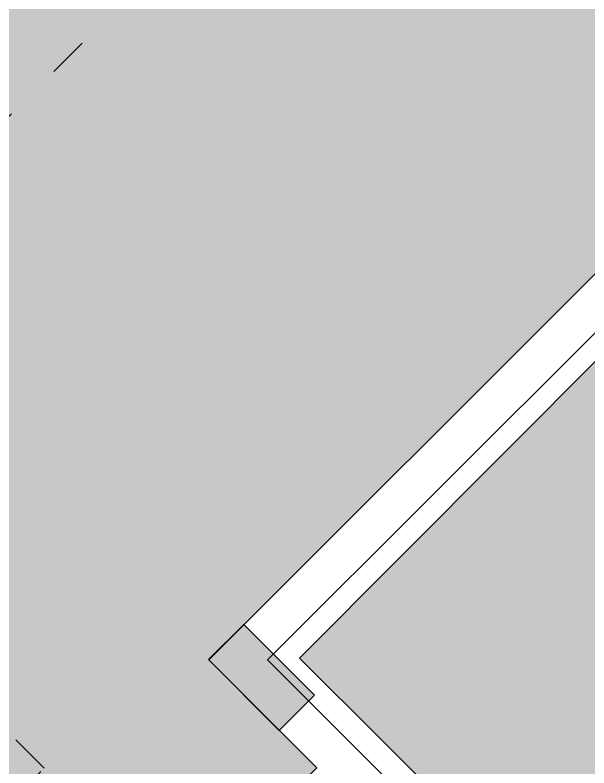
# Model space of a CAD drawing. Header units: inches. Extents: x -162 to 906, y 35 to 488.
# Drawn here: x 400.433 to 403.877, y 135.348 to 139.87 of the extents above; entities that cross this region are included whole.
import ezdxf

# ---------------------------------------------------------------- set-up
doc = ezdxf.new("R2010")
doc.units = ezdxf.units.IN
doc.header["$LTSCALE"] = 0.02
doc.header["$MEASUREMENT"] = 0
doc.linetypes.add('ACAD_ISO03W100', pattern=[30, 12, -18])
for name, color, linetype, true_color in [('balcony', 7, 'Continuous', 0x9875ff), ('Car Parking block', 7, 'Continuous', 0xc29100), ('Columns', 7, 'Continuous', 0x62cb7c), ('green bed', 7, 'Continuous', 0x145200), ('parking hatch', 7, 'Continuous', 0x2a554a), ('walking pavers', 7, 'Continuous', 0xf7f7f7), ('walls', 7, 'Continuous', 0x614d9d)]:
    doc.layers.add(name, color=color, linetype=linetype, true_color=true_color)

# ---------------------------------------------------------------- blocks, each defined once
blk = doc.blocks.new('columns')
at = {"layer": 'Columns'}
h = blk.add_hatch(color=256, dxfattribs=at)
h.dxf.hatch_style = 1
h.paths.add_polyline_path([(0, 0), (0.3, 0), (0.3, 0.6), (0, 0.6)])
for p, q in [((0, 0.6), (0.3, 0.6)), ((0, 0), (0, 0.6)), ((0.3, 0.6), (0.3, 0)), ((0.3, 0), (0, 0))]:
    blk.add_line(p, q, dxfattribs=at)

msp = doc.modelspace()

# ---------------------------------------------------------------- hatches: boundary and pattern name
at = {"layer": 'green bed'}
h = msp.add_hatch(dxfattribs=at)
h.set_pattern_fill('GRASS', color=98, scale=2)
edge = h.paths.add_edge_path()
edge.add_arc((544.3615, -96.6512), 162.9943, 95.589472, 114.239441)
edge.add_line((477.4441, 51.9731), (477.4441, 51.1407))
edge.add_line((477.4441, 51.1407), (468.4907, 51.1407))
edge.add_line((468.4907, 51.1407), (468.4907, 46.6407))
edge.add_line((468.4907, 46.6407), (568.0727, 46.6407))
edge.add_line((568.0727, 46.6407), (568.0727, 246.4207))
edge.add_line((568.0727, 246.4207), (368.2927, 246.4207))
edge.add_line((368.2927, 246.4207), (368.2927, 230.2207))
edge.add_line((368.2927, 230.2207), (372.7927, 230.2207))
edge.add_line((372.7927, 230.2207), (372.7927, 237.8129))
edge.add_line((372.7927, 237.8129), (559.7318, 237.8129))
edge.add_line((559.7318, 237.8129), (559.7318, 81.8508))
edge.add_line((559.7318, 81.8508), (551.5326, 81.8508))
edge.add_arc((525.6079, 94.0932), 28.67, 275.7613, 334.72201, ccw=False)
at = {"layer": 'parking hatch', "true_color": 0xa1a1a1}
h = msp.add_hatch(color=253, dxfattribs=at)
h.dxf.hatch_style = 1
h.paths.add_polyline_path([(405.8049, 139.687), (403.9739, 137.8488), (407.9414, 133.8968), (409.6685, 135.6306), (409.2442, 136.0554), (409.3473, 136.1584)])
h.paths.add_polyline_path([(409.1691, 135.6026), (409.1383, 135.5548, 0.00415)], flags=16)
h.paths.add_polyline_path([(404.6785, 137.8133, -0.187665), (404.6473, 137.9372), (404.651, 137.9718), (404.659, 137.9818, -0.101126), (404.6981, 138.0405, -0.042013), (405.136, 138.5786, -0.042013), (405.6779, 139.0119, -0.367125), (405.9053, 139.0295, -0.072121), (407.374, 137.7013), (407.4882, 137.8059), (407.5428, 137.7383), (407.4282, 137.6457), (407.6695, 137.407, -0.002428), (407.7192, 137.3574), (407.6991, 137.3777), (407.7192, 137.3574, -0.009099), (407.9008, 137.1674, -0.063065), (409.1623, 135.801, -0.308304), (409.1691, 135.6026), (409.1831, 135.6296), (409.1963, 135.7029), (409.1623, 135.801), (409.0994, 135.8878), (409.0107, 136.006), (408.918, 136.1244), (408.8261, 136.2371), (408.7481, 136.3293), (408.657, 136.4333), (408.509, 136.5942), (408.4005, 136.7023), (408.3264, 136.7801), (408.2534, 136.851), (408.2056, 136.8963), (408.1062, 136.988), (408.0433, 137.0444), (407.9016, 137.1665, -0.000949), (407.9202, 137.1463, 0.000547), (407.8919, 137.1749, -0.180727), (407.7722, 136.935, 0.034339), (408.274, 136.5008), (408.4343, 136.4785, -0.096191), (408.6665, 136.1312, -0.275688), (408.6714, 136.1015, -0.108536), (408.2405, 135.4473, -0.108536), (407.5826, 135.022, -0.275688), (407.553, 135.0272, -0.096191), (407.2077, 135.2624), (407.1867, 135.4229, 0.034339), (406.7569, 135.9284, -0.180727), (406.516, 135.8108, 0.000547), (406.5443, 135.7823, -0.000993), (406.5234, 135.8018), (406.6307, 135.6749), (406.7152, 135.579), (406.907, 135.3728), (407.121, 135.1603), (407.2375, 135.0517), (407.3676, 134.9356), (407.5956, 134.7449), (407.7864, 134.5969), (407.9379, 134.4998), (408.0385, 134.5021), (408.1519, 134.5677), (408.2826, 134.6579), (408.4364, 134.7761), (408.6027, 134.9207, -0.048308), (408.0772, 134.52, -0.308304), (407.8789, 134.5286, -0.063065), (406.5234, 135.8018), (406.4587, 135.8602), (406.3868, 135.9327), (406.3149, 136.0053), (406.313, 136.0073, -0.007427), (406.1649, 136.1626), (406.1407, 136.1868), (406.0491, 136.2785), (405.964, 136.1638), (405.8884, 136.2199), (405.9883, 136.3381, -0.071846)], flags=16)
h.paths.add_polyline_path([(405.5735, 136.7552, 0.129646), (406.1312, 136.4769, -0.137229), (406.1327, 136.4764, -0.037162), (406.7269, 135.9588, -0.209918), (406.4751, 135.8518), (406.0491, 136.2785), (405.9584, 136.168), (405.8884, 136.2199), (405.9986, 136.3291)], flags=16)
h.paths.add_polyline_path([(407.3233, 137.7523), (406.9557, 138.1255, -0.129646), (407.2291, 137.5654, 0.139772)], flags=0)
h.paths.add_polyline_path([(405.7147, 137.0001, -0.055644), (406.1645, 137.5413, -0.055644), (406.7095, 137.9864, -0.102756), (406.9173, 138.0431, -0.193155), (407.1091, 137.6167, -0.375257), (407.0732, 137.5065, 0.064374), (406.5819, 137.1203, 0.064374), (406.1915, 136.6323, -0.375257), (406.0809, 136.5973, -0.193155), (405.6562, 136.7928, -0.102756)], flags=0)
h.paths.add_polyline_path([(407.3407, 137.6749), (407.3634, 137.6822), (407.4882, 137.8059), (407.5395, 137.7356), (407.3751, 137.6029)], flags=16)
h.paths.add_polyline_path([(407.3368, 135.4944), (407.769, 135.9229), (408.2012, 136.3513, -0.372605), (408.3163, 136.3592), (408.6441, 136.1122, -0.108752), (408.2198, 135.4682, -0.108752), (407.5721, 135.0495), (407.328, 135.3794, -0.372605)], flags=0)
h.paths.add_polyline_path([(403.972, 137.8469), (402.139, 136.0068), (406.1065, 132.0547), (407.9395, 133.8948)])
h.paths.add_polyline_path([(406.9517, 136.1598), (407.4388, 136.6488), (407.1468, 136.9397), (406.6597, 136.4507)], flags=24)
h.paths.add_polyline_path([(405.1168, 134.3178), (405.6039, 134.8068), (405.3119, 135.0976), (404.8248, 134.6086)], flags=24)
at = {"layer": 'walking pavers'}
h = msp.add_hatch(dxfattribs=at)
h.set_pattern_fill('HONEY', color=39, scale=3)
edge = h.paths.add_edge_path(flags=16)
edge.add_line((414.8635, 157.0099), (398.9054, 141.0869))
edge.add_arc((398.8369, 142.1309), 1.0463, 176.4335, 273.7503, ccw=False)
edge.add_line((397.7927, 142.196), (397.7927, 175.0837))
edge.add_arc((398.6688, 174.9618), 0.8846, 81.2951, 172.0802, ccw=False)
edge.add_line((398.8027, 175.8362), (414.8639, 159.72))
edge.add_arc((412.8986, 158.3652), 2.387, -34.5959, 34.5821, ccw=False)
edge = h.paths.add_edge_path()
edge.add_arc((381.3736, 144.4437), 25.0636, 314.51754, 325.26752)
edge.add_line((401.9714, 130.1638), (399.5104, 132.6152))
edge.add_line((399.5104, 132.6152), (402.2437, 135.3485))
edge.add_line((402.2437, 135.3485), (401.5951, 135.9971))
edge.add_line((401.5951, 135.9971), (422.492, 156.8939))
edge.add_line((422.492, 156.8939), (423.0957, 156.2917))
edge.add_line((423.0957, 156.2917), (423.0957, 160.4177))
edge.add_line((423.0957, 160.4177), (422.4907, 159.8144))
edge.add_line((422.4907, 159.8144), (401.648, 180.7632))
edge.add_line((401.648, 180.7632), (402.2446, 181.3589))
edge.add_line((402.2446, 181.3589), (399.5113, 184.0921))
edge.add_line((399.5113, 184.0921), (401.9436, 186.515))
edge.add_arc((395.3597, 183.9657), 7.0602, 21.16628, 57.53763)
edge.add_arc((398.6658, 190.516), 0.7653, 213.3641, 309.1809, ccw=False)
edge.add_line((398.0266, 190.0951), (392.132, 196.0245))
edge.add_arc((392.0341, 195.8836), 0.1715, 55.2275, 214.4354)
edge.add_line((391.8927, 195.7866), (391.8927, 120.1112))
edge.add_line((391.8927, 120.1112), (398.0266, 126.2813))
edge.add_arc((398.6658, 125.8605), 0.7653, 68.4911, 146.6359, ccw=False)
h = msp.add_hatch(dxfattribs=at)
h.set_pattern_fill('ANSI37', color=35, scale=4)
edge = h.paths.add_edge_path(flags=16)
edge.add_line((424.5907, 121.0507), (437.6587, 134.5626))
edge.add_arc((439.4704, 131.9767), 3.1574, -32.9239, 125.0152, ccw=False)
edge.add_line((442.1207, 130.2606), (429.0393, 116.7349))
edge.add_arc((427.2356, 119.3264), 3.1574, 146.898, 304.8371, ccw=False)
edge = h.paths.add_edge_path(flags=16)
edge.add_arc((454.1687, 90.4089), 27.9613, 164.17656, 189.182)
edge.add_arc((426.4414, 85.8682), 0.1471, -84.7211, 32.4001, ccw=False)
edge.add_line((426.455, 85.7218), (397.2082, 95.1344))
edge.add_arc((398.8301, 97.7441), 3.0726, 188.6867, 238.1404, ccw=False)
edge.add_line((395.7927, 97.2801), (395.7927, 107.8641))
edge.add_line((395.7927, 107.8641), (405.5074, 117.6362))
edge.add_line((405.5074, 117.6362), (427.2669, 98.0332))
edge = h.paths.add_edge_path()
edge.add_arc((401.2755, 105.7625), 31.6604, 351.84379, 358.21551)
edge.add_line((432.9206, 104.7766), (432.7325, 104.9659))
edge.add_line((432.7325, 104.9659), (432.318, 105.3833))
edge.add_line((432.318, 105.3833), (431.5808, 106.1257))
edge.add_line((431.5808, 106.1257), (454.9258, 129.4202))
edge.add_line((454.9258, 129.4202), (459.3004, 125.0285))
edge.add_line((459.3004, 125.0285), (462.7761, 128.4906))
edge.add_arc((463.8346, 127.4279), 1.5, 90, 134.8883, ccw=False)
edge.add_line((463.8346, 128.9279), (466.189, 128.9279))
edge.add_arc((457.506, 128.6027), 8.6891, 2.14491, 35.89907)
edge.add_arc((468.3555, 163.0006), 29.5497, 232.45266, 262.59009, ccw=False)
edge.add_arc((450.7448, 140.3574), 0.8802, 72.0228, 243.1593, ccw=False)
edge.add_arc((468.3947, 157.9417), 24.1343, 213.33778, 223.94039, ccw=False)
edge.add_arc((447.6255, 145.4255), 0.9624, 208.5399, 309.0494, ccw=False)
edge.add_arc((447.3725, 145.2443), 0.6547, 205.1833, 207.5641)
edge.add_arc((473.3947, 158.147), 29.7, 190.65211, 206.39996, ccw=False)
edge.add_arc((435.2652, 142.8932), 13.2394, 47.51793, 93.56093)
edge.add_line((434.4429, 156.107), (434.4429, 152.9316))
edge.add_arc((432.9429, 152.9316), 1.5, -44.8883, 0, ccw=False)
edge.add_line((434.0056, 151.873), (430.5435, 148.3974))
edge.add_line((430.5435, 148.3974), (434.9352, 144.0228))
edge.add_line((434.9352, 144.0228), (414.3075, 123.3144))
edge.add_line((414.3075, 123.3144), (414.2831, 123.3386))
edge.add_line((414.2831, 123.3386), (411.6407, 120.6777))
edge.add_line((411.6407, 120.6777), (410.3451, 121.9644))
edge.add_arc((407.9034, 104.1128), 18.0177, 82.21148, 103.53569)
edge.add_arc((402.9211, 121.6301), 0.7653, -56.2989, 0, ccw=False)
edge.add_line((403.3457, 120.9934), (391.8927, 109.4728))
edge.add_line((391.8927, 109.4728), (391.8927, 97.03))
edge.add_arc((398.8347, 97.749), 6.9792, 185.91265, 243.8568)
edge.add_line((395.7596, 91.4838), (432.0735, 79.9428))
edge.add_arc((431.6523, 80.3371), 0.577, 316.8853, 382.8395)
edge.add_arc((454.6427, 90.4348), 24.5333, 163.31125, 203.73219, ccw=False)
edge.add_arc((431.8112, 97.0417), 0.7994, 81.6863, 146.7395, ccw=False)
edge.add_arc((401.2755, 105.7625), 31.6604, 345.49497, 351.84379)

# ---------------------------------------------------------------- linework, layer by layer
at = {"layer": 'balcony', "linetype": 'ACAD_ISO03W100'}
msp.add_lwpolyline([(431.4361, 149.4588), (436.8914, 144.0247), (422.6127, 129.6902), (424.0297, 128.2787), (415.8916, 120.1088), (411.7887, 124.1833), (409.0721, 121.4561), (397.8728, 132.6119), (400.6078, 135.3469), (398.545, 137.4097), (406.705, 145.5697), (408.1192, 144.1555), (420.9059, 156.9422), (420.9068, 159.7651), (408.1424, 172.5954), (406.7281, 171.184), (398.5898, 179.3394)], dxfattribs=at)
at = {"layer": 'Car Parking block'}
msp.add_lwpolyline([(406.1065, 132.0547), (407.9414, 133.8968), (403.9739, 137.8488), (402.139, 136.0068)], close=True, dxfattribs=at)
at = {"layer": 'walls'}
for p, q in [((401.5951, 135.9971), (422.2657, 156.6677)), ((401.9487, 135.9971), (422.2657, 156.3141)), ((402.2437, 135.3485), (401.5951, 135.9971)), ((405.999, 131.9468), (401.9487, 135.9971)), ((399.5104, 132.6152), (402.2437, 135.3485))]:
    msp.add_line(p, q, dxfattribs=at)

# ---------------------------------------------------------------- block references
at = {"layer": 'Columns', "xscale": -1, "rotation": 224.9600537337934}
msp.add_blockref('columns', (401.5935, 135.9989), dxfattribs=at)

doc.saveas('drawing.dxf')
